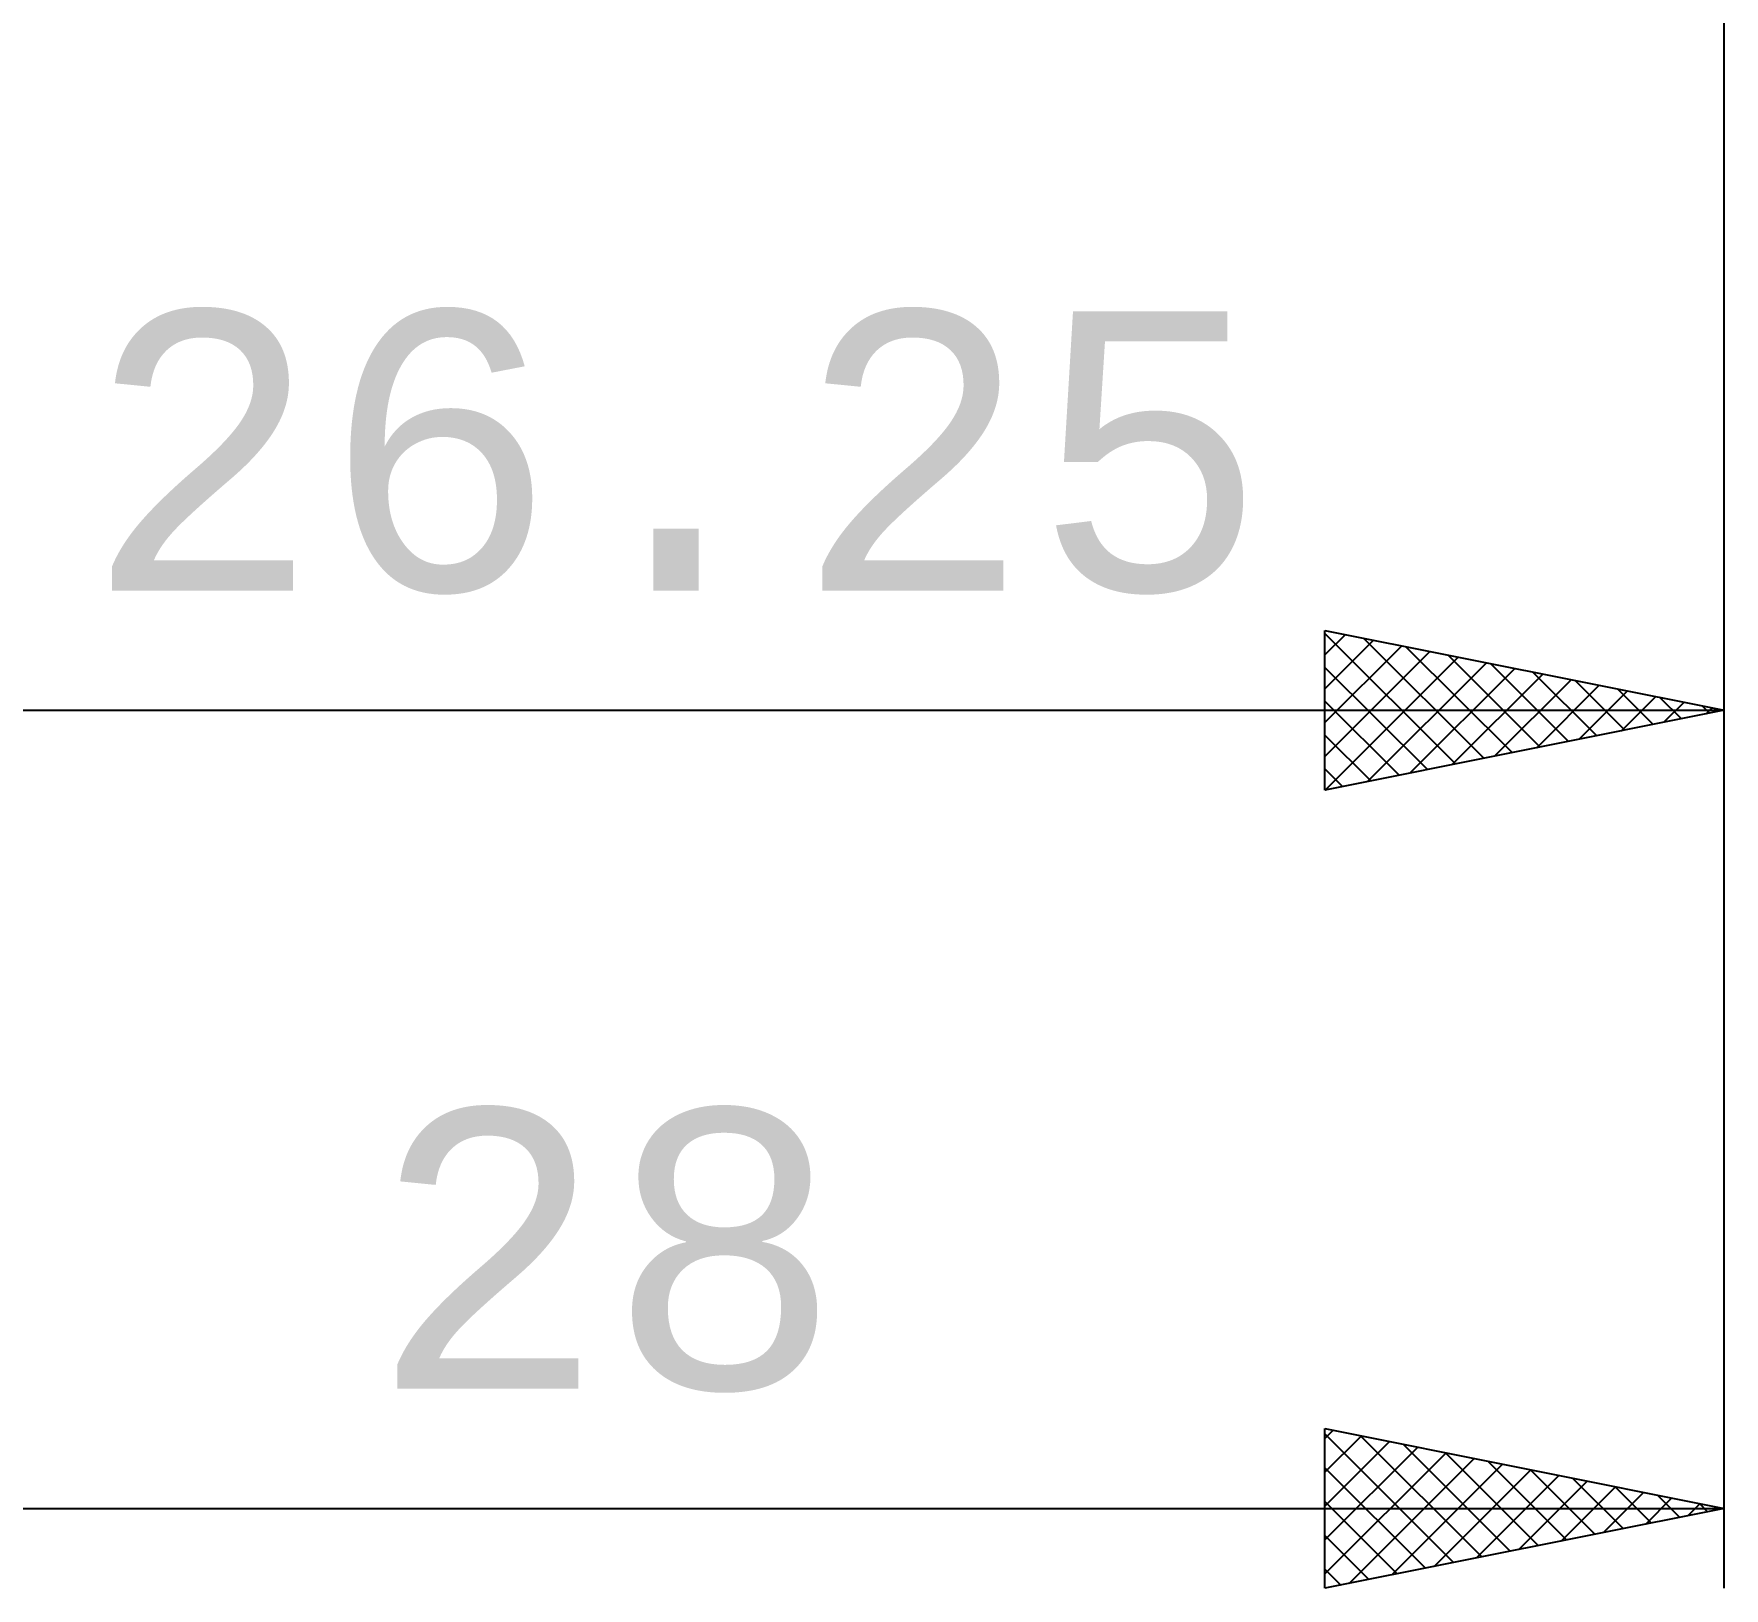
# Model space of a CAD drawing. Header units: millimetres. Extents: x -64 to 56, y -38 to 52.
# Drawn here: x 16.83 to 38, y -37.75 to -18.27 of the extents above; entities that cross this region are included whole.
import ezdxf
from ezdxf.enums import TextEntityAlignment as Align

# ---------------------------------------------------------------- set-up
doc = ezdxf.new("R2010")
doc.units = ezdxf.units.MM
doc.header["$LTSCALE"] = 5.3
doc.layers.add('2', color=7, linetype='CONTINUOUS')
doc.styles.get("Standard").update_dxf_attribs({"font": 'Monospac821 BT'})

msp = doc.modelspace()

# ---------------------------------------------------------------- linework, layer by layer
at = {"layer": '2', "color": 7, "linetype": 'CONTINUOUS', "lineweight": 25}
for p, q in [((38, -27.75), (38, -4.75)), ((38, -37.75), (38, -4.75)), ((33, -27.75), (33, -25.75)), ((33, -25.75), (38, -26.75)), ((33, -25.788), (34.635, -27.423)), ((33, -26.055), (33.255, -25.801)), ((33, -26.48), (33.608, -25.872)), ((33, -26.904), (33.962, -25.942)), ((33, -27.328), (34.315, -26.013)), ((33.483, -25.847), (34.989, -27.352)), ((34.014, -25.953), (35.343, -27.281)), ((33, -26.212), (34.282, -27.494)), ((33.003, -27.749), (34.669, -26.084)), ((33.533, -27.643), (35.022, -26.154)), ((34.064, -27.537), (35.376, -26.225)), ((34.544, -26.059), (35.696, -27.211)), ((35.074, -26.165), (36.05, -27.14)), ((34.594, -27.431), (35.729, -26.296)), ((35.124, -27.325), (36.083, -26.367)), ((35.605, -26.271), (36.403, -27.069)), ((35.655, -27.219), (36.436, -26.437)), ((36.135, -26.377), (36.757, -26.999)), ((33, -26.636), (33.928, -27.564)), ((36.185, -27.113), (36.79, -26.508)), ((36.665, -26.483), (37.11, -26.928)), ((36.715, -27.007), (37.144, -26.579)), ((37.196, -26.589), (37.464, -26.857)), ((37.246, -26.901), (37.497, -26.649)), ((11.75, -26.75), (38, -26.75)), ((38, -26.75), (33, -27.75)), ((37.726, -26.695), (37.817, -26.787)), ((37.776, -26.795), (37.851, -26.72)), ((33, -27.06), (33.575, -27.635)), ((33, -27.485), (33.221, -27.706)), ((33, -37.75), (33, -35.75)), ((33, -35.75), (38, -36.75)), ((33, -35.873), (33.103, -35.771)), ((33, -35.816), (34.611, -37.428)), ((33, -36.297), (33.456, -35.841)), ((33, -36.722), (33.81, -35.912)), ((33, -37.146), (34.163, -35.983)), ((33.447, -35.839), (34.965, -37.357)), ((33.978, -35.946), (35.318, -37.286)), ((33, -37.57), (34.517, -36.053)), ((33.305, -37.689), (34.87, -36.124)), ((33.836, -37.583), (35.224, -36.195)), ((34.508, -36.052), (35.672, -37.216)), ((35.038, -36.158), (36.026, -37.145)), ((33, -36.241), (34.258, -37.498)), ((34.366, -37.477), (35.577, -36.265)), ((34.896, -37.371), (35.931, -36.336)), ((35.427, -37.265), (36.285, -36.407)), ((35.569, -36.264), (36.379, -37.074)), ((36.099, -36.37), (36.733, -37.003)), ((35.957, -37.159), (36.638, -36.478)), ((36.487, -37.053), (36.992, -36.548)), ((36.629, -36.476), (37.086, -36.933)), ((37.018, -36.946), (37.345, -36.619)), ((37.16, -36.582), (37.44, -36.862)), ((10, -36.75), (38, -36.75)), ((33, -36.665), (33.904, -37.569)), ((38, -36.75), (33, -37.75)), ((37.548, -36.84), (37.699, -36.69)), ((37.69, -36.688), (37.793, -36.791)), ((33, -37.089), (33.551, -37.64)), ((33, -37.513), (33.197, -37.711))]:
    msp.add_line(p, q, dxfattribs=at)

# ---------------------------------------------------------------- texts
for s, p in [('26.25', (24.875, -25.25)), ('28', (24, -35.25))]:
    msp.add_text(s, height=3.5, dxfattribs=at).set_placement(p, align=Align.CENTER)

doc.saveas('drawing.dxf')
